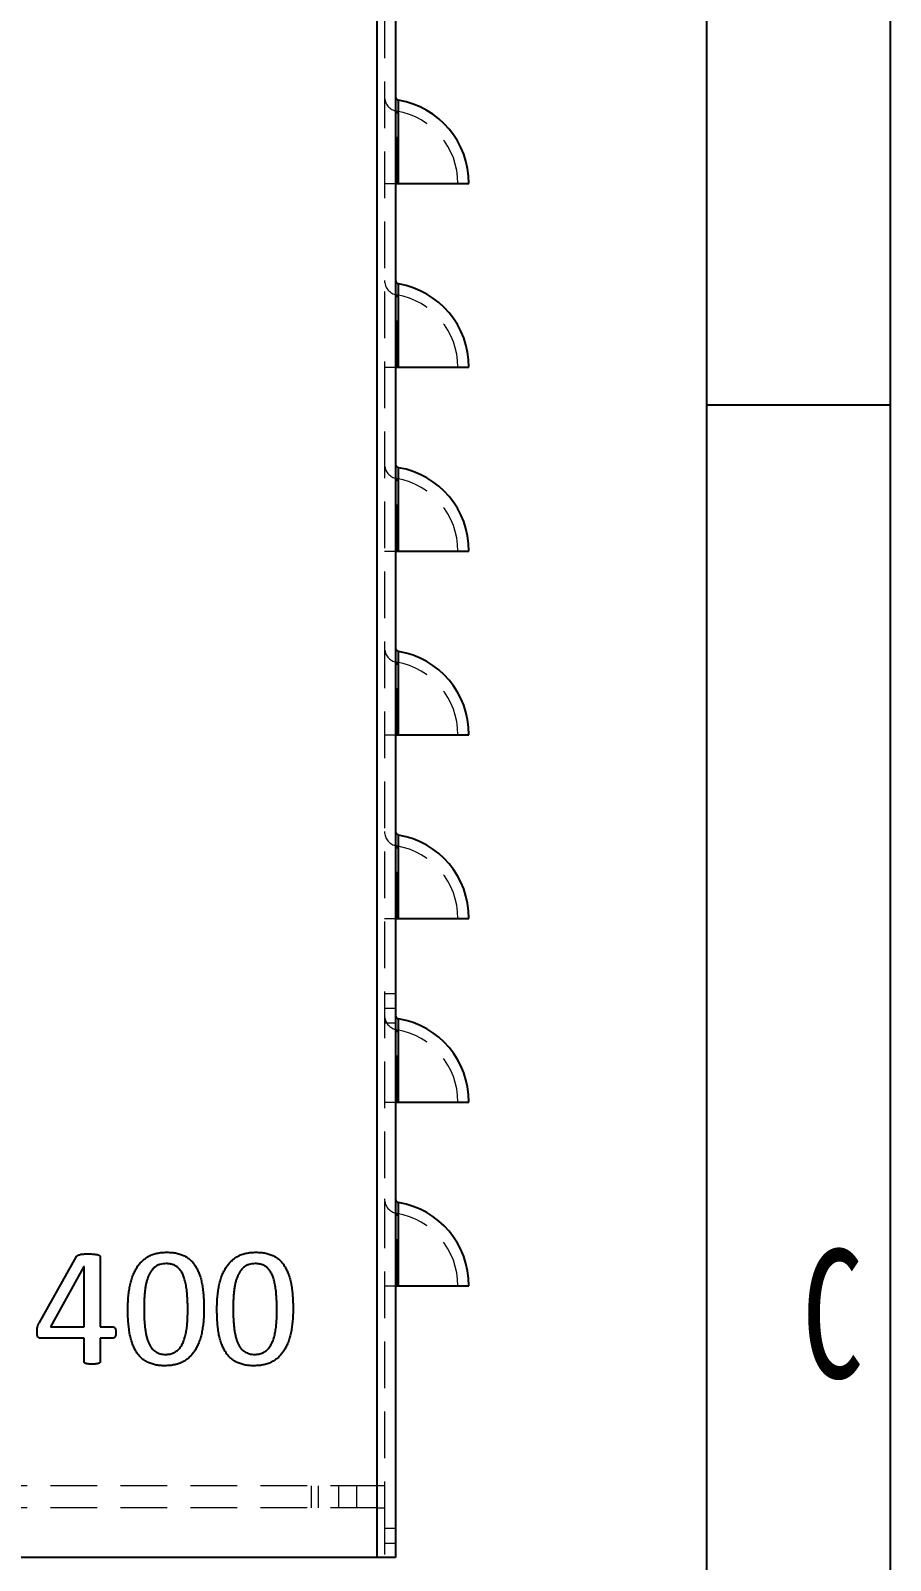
# Model space of a CAD drawing. Header units: millimetres. Extents: x 0 to 210, y 0 to 306.
# Drawn here: x 186.59 to 210, y 167.06 to 208.69 of the extents above; entities that cross this region are included whole.
import ezdxf

# ---------------------------------------------------------------- set-up
doc = ezdxf.new("R2010")
doc.units = ezdxf.units.MM
doc.linetypes.add('HIDDEN', pattern=[1.905, 1.27, -0.635])
doc.layers.add('图框', color=7, linetype='Continuous')
doc.styles.add('SLDTEXTSTYLE5', font='TXT', dxfattribs={"width": 0.7})

msp = doc.modelspace()

# ---------------------------------------------------------------- linework, layer by layer
at = {"color": 7, "linetype": 'Continuous', "lineweight": 25}
for p, q in [((196.02536459, 167.14058668), (196.02536459, 241.64058668)), ((196.52536459, 241.64058668), (196.52536459, 167.14058668)), ((196.60869792, 204.5308366), (196.60869792, 206.79866719)), ((196.52536459, 204.5308366), (196.60869792, 204.5308366)), ((196.60869792, 204.5308366), (198.52536459, 204.5308366)), ((196.60869792, 199.5308366), (196.60869792, 201.79866719)), ((196.52536459, 199.5308366), (196.60869792, 199.5308366)), ((196.60869792, 199.5308366), (198.52536459, 199.5308366)), ((196.60869792, 194.5308366), (196.60869792, 196.79866719)), ((196.52536459, 194.5308366), (196.60869792, 194.5308366)), ((196.60869792, 194.5308366), (198.52536459, 194.5308366)), ((196.60869792, 189.5308366), (196.60869792, 191.79866719)), ((196.52536459, 189.5308366), (196.60869792, 189.5308366)), ((196.60869792, 189.5308366), (198.52536459, 189.5308366)), ((196.60869792, 184.5308366), (196.60869792, 186.79866719)), ((196.52536459, 184.5308366), (196.60869792, 184.5308366)), ((196.60869792, 184.5308366), (198.52536459, 184.5308366)), ((196.60869792, 179.5308366), (196.60869792, 181.79866719)), ((196.52536459, 179.5308366), (196.60869792, 179.5308366)), ((196.60869792, 179.5308366), (198.52536459, 179.5308366)), ((196.60869792, 174.5308366), (196.60869792, 176.79866719)), ((186.82090764, 173.51703026), (187.83837088, 175.32861114)), ((188.48703816, 175.31964975), (188.48703816, 173.4150082)), ((188.04172566, 175.05494386), (187.13179919, 173.4150082)), ((188.04586169, 175.05494386), (188.04172566, 175.05494386)), ((188.04586169, 173.4150082), (188.04586169, 175.05494386)), ((196.52536459, 174.5308366), (196.60869792, 174.5308366)), ((196.60869792, 174.5308366), (198.52536459, 174.5308366)), ((187.13179919, 173.4150082), (188.04586169, 173.4150082)), ((188.48703816, 173.4150082), (188.82688191, 173.4150082)), ((188.04586169, 173.10618467), (186.86778264, 173.10618467)), ((188.04586169, 172.47268283), (188.04586169, 173.10618467)), ((188.48703816, 173.10618467), (188.48703816, 172.47268283)), ((188.82688191, 173.10618467), (188.48703816, 173.10618467)), ((196.02536459, 167.14058668), (124.52494397, 167.14058668)), ((196.52536459, 167.14058668), (196.02536459, 167.14058668))]:
    msp.add_line(p, q, dxfattribs=at)
at = {"color": 7, "linetype": 'HIDDEN', "lineweight": 18}
for p, q in [((196.22536459, 239.69058668), (196.22536459, 169.09058668)), ((196.55869792, 204.5308366), (196.55869792, 206.5028632)), ((196.22536459, 204.5308366), (196.52536459, 204.5308366)), ((196.55869792, 199.5308366), (196.55869792, 201.5028632)), ((196.22536459, 199.5308366), (196.52536459, 199.5308366)), ((196.55869792, 194.5308366), (196.55869792, 196.5028632)), ((196.22536459, 194.5308366), (196.52536459, 194.5308366)), ((196.55869792, 189.5308366), (196.55869792, 191.5028632)), ((196.22536459, 189.5308366), (196.52536459, 189.5308366)), ((196.55869792, 184.5308366), (196.55869792, 186.5028632)), ((196.22536459, 184.5308366), (196.52536459, 184.5308366)), ((196.22536459, 182.49058668), (196.52536459, 182.49058668)), ((196.22536459, 182.09058668), (196.52536459, 182.09058668)), ((196.22536459, 181.69058668), (196.52536459, 181.69058668)), ((196.55869792, 179.5308366), (196.55869792, 181.5028632)), ((196.22536459, 179.5308366), (196.52536459, 179.5308366)), ((196.55869792, 174.5308366), (196.55869792, 176.5028632)), ((196.22536459, 174.5308366), (196.52536459, 174.5308366)), ((196.02536459, 169.09058668), (124.52494397, 169.09058668)), ((194.22536459, 169.09058668), (194.22536459, 168.49058668)), ((194.42536459, 168.49058668), (194.42536459, 169.09058668)), ((194.97536459, 169.09058668), (194.97536459, 168.49058668)), ((195.47536459, 168.49058668), (195.47536459, 169.09058668)), ((196.22536459, 169.09058668), (196.02536459, 169.09058668)), ((196.22536459, 169.09058668), (196.22536459, 168.49058668)), ((196.02536459, 168.49058668), (124.52494397, 168.49058668)), ((196.02536459, 168.49058668), (196.22536459, 168.49058668)), ((196.22536459, 168.49058668), (196.22536459, 167.14058668)), ((196.22536459, 167.93100723), (196.52536459, 167.93100723)), ((196.22536459, 167.53112472), (196.52536459, 167.53112472))]:
    msp.add_line(p, q, dxfattribs=at)
for centre, radius, start, end in [((196.62536459, 206.89726852), 0.4, 180, 260.405931773), ((196.22536459, 204.5308366), 2, 0, 80.405931773), ((196.62536459, 201.89726852), 0.4, 180, 260.405931773), ((196.22536459, 199.5308366), 2, 0, 80.405931773), ((196.62536459, 196.89726852), 0.4, 180, 260.405931773), ((196.22536459, 194.5308366), 2, 0, 80.405931773), ((196.62536459, 191.89726852), 0.4, 180, 260.405931773), ((196.22536459, 189.5308366), 2, 0, 80.405931773), ((196.62536459, 186.89726852), 0.4, 180, 260.405931773), ((196.22536459, 184.5308366), 2, 0, 80.405931773), ((196.62536459, 181.89726852), 0.4, 180, 260.405931773), ((196.22536459, 179.5308366), 2, 0, 80.405931773), ((196.62536459, 176.89726852), 0.4, 180, 260.405931773), ((196.22536459, 174.5308366), 2, 0, 80.405931773)]:
    msp.add_arc(centre, radius, start, end, dxfattribs=at)
at = {"color": 7, "linetype": 'Continuous', "lineweight": 25}
for centre, radius, start, end in [((196.62536459, 206.89726852), 0.1, 180, 260.405931773), ((196.22536459, 204.5308366), 2.3, 0, 80.405931773), ((196.62536459, 201.89726852), 0.1, 180, 260.405931773), ((196.22536459, 199.5308366), 2.3, 0, 80.405931773), ((196.62536459, 196.89726852), 0.1, 180, 260.405931773), ((196.22536459, 194.5308366), 2.3, 0, 80.405931773), ((196.62536459, 191.89726852), 0.1, 180, 260.405931773), ((196.22536459, 189.5308366), 2.3, 0, 80.405931773), ((196.62536459, 186.89726852), 0.1, 180, 260.405931773), ((196.22536459, 184.5308366), 2.3, 0, 80.405931773), ((196.62536459, 181.89726852), 0.1, 180, 260.405931773), ((196.22536459, 179.5308366), 2.3, 0, 80.405931773), ((196.62536459, 176.89726852), 0.1, 180, 260.405931773), ((196.22536459, 174.5308366), 2.3, 0, 80.405931773)]:
    msp.add_arc(centre, radius, start, end, dxfattribs=at)
for points, knots in [([(187.83837088, 175.32861114), (187.84317077, 175.33461677), (187.85344964, 175.34747768), (187.87572241, 175.36244651), (187.90404079, 175.37473474), (187.93925527, 175.38493524), (187.98211265, 175.39326918), (188.03407436, 175.39738361), (188.09523, 175.40017323), (188.13937682, 175.40025726), (188.16304919, 175.40030232)], [0, 0, 0, 0, 0.0670113463, 0.1435034304, 0.231767735, 0.3368104222, 0.46388543, 0.6134568825, 0.7927281794, 1, 1, 1, 1]), ([(188.16304919, 175.40030232), (188.18903036, 175.40019239), (188.23759776, 175.39998689), (188.30466656, 175.39462302), (188.36074107, 175.38914352), (188.4053659, 175.38086086), (188.44052639, 175.37147308), (188.46527529, 175.35731253), (188.48410525, 175.34098653), (188.48610759, 175.32641957), (188.48703816, 175.31964975)], [0, 0, 0, 0, 0.2209360981, 0.4130024896, 0.5723222554, 0.6996148539, 0.7997917531, 0.878595507, 0.9435787473, 1, 1, 1, 1]), ([(189.23703816, 173.89340894), (189.23767108, 173.94949121), (189.23890953, 174.05922706), (189.24944118, 174.22025691), (189.26660885, 174.37415136), (189.29001686, 174.52075885), (189.32234699, 174.65878623), (189.36252193, 174.78750285), (189.4123347, 174.90582628), (189.47022597, 175.0143182), (189.53742926, 175.11242984), (189.6164474, 175.1975635), (189.70384296, 175.27244619), (189.80182289, 175.33489919), (189.91093506, 175.38466899), (190.03153555, 175.41899653), (190.16338789, 175.44114011), (190.25509458, 175.44329833), (190.30275507, 175.44441997)], [0, 0, 0, 0, 0.0786276055, 0.1538501612, 0.2261456249, 0.2956895273, 0.3618801689, 0.4247475576, 0.4845241335, 0.5416067081, 0.5969282945, 0.6507404755, 0.7039971624, 0.7578893329, 0.8131095082, 0.8715266293, 0.9332316586, 1, 1, 1, 1]), ([(190.30275507, 175.44441997), (190.34832695, 175.44338666), (190.43623727, 175.44139336), (190.56231022, 175.42178099), (190.67728643, 175.39036225), (190.7814063, 175.34607178), (190.87442289, 175.28870894), (190.95875203, 175.22066365), (191.03169149, 175.13906449), (191.09569055, 175.04635362), (191.15006981, 174.941933), (191.19595039, 174.82633543), (191.23407843, 174.69954608), (191.2620434, 174.56139741), (191.28393203, 174.41271037), (191.29972694, 174.25353349), (191.30833757, 174.08376209), (191.30981001, 173.9671774), (191.31056757, 173.9071957)], [0, 0, 0, 0, 0.0650010723, 0.1253901268, 0.181565323, 0.2347467818, 0.2862672404, 0.3370772119, 0.3888527625, 0.4418884129, 0.4974862735, 0.5564971617, 0.619163865, 0.6861844456, 0.7574703155, 0.8336012629, 0.9143894422, 1, 1, 1, 1]), ([(191.66350874, 173.89340894), (191.66414167, 173.94949121), (191.66538012, 174.05922706), (191.67591177, 174.22025691), (191.69307944, 174.37415136), (191.71648745, 174.52075885), (191.74881758, 174.65878623), (191.78899252, 174.78750285), (191.83880529, 174.90582628), (191.89669656, 175.0143182), (191.96389985, 175.11242984), (192.04291799, 175.1975635), (192.13031355, 175.27244619), (192.22829348, 175.33489919), (192.33740565, 175.38466899), (192.45800614, 175.41899653), (192.58985847, 175.44114011), (192.68156517, 175.44329833), (192.72922566, 175.44441997)], [0, 0, 0, 0, 0.0786276055, 0.1538501612, 0.2261456249, 0.2956895273, 0.3618801689, 0.4247475576, 0.4845241335, 0.5416067081, 0.5969282945, 0.6507404755, 0.7039971624, 0.7578893329, 0.8131095082, 0.8715266293, 0.9332316586, 1, 1, 1, 1]), ([(192.72922566, 175.44441997), (192.77479754, 175.44338666), (192.86270786, 175.44139336), (192.98878081, 175.42178099), (193.10375701, 175.39036225), (193.20787688, 175.34607178), (193.30089348, 175.28870894), (193.38522261, 175.22066365), (193.45816208, 175.13906449), (193.52216114, 175.04635362), (193.57654039, 174.941933), (193.62242098, 174.82633543), (193.66054902, 174.69954608), (193.68851399, 174.56139741), (193.71040261, 174.41271037), (193.72619753, 174.25353349), (193.73480816, 174.08376209), (193.7362806, 173.9671774), (193.73703816, 173.9071957)], [0, 0, 0, 0, 0.0650010723, 0.1253901268, 0.181565323, 0.2347467818, 0.2862672404, 0.3370772119, 0.3888527625, 0.4418884129, 0.4974862735, 0.5564971617, 0.619163865, 0.6861844456, 0.7574703155, 0.8336012629, 0.9143894422, 1, 1, 1, 1]), ([(190.27931757, 175.13559644), (190.24958913, 175.13439464), (190.19258067, 175.13209003), (190.11109382, 175.11484649), (190.03822137, 175.08519837), (189.97479624, 175.04267748), (189.91876608, 174.99096967), (189.8707975, 174.92926823), (189.82751794, 174.85995172), (189.79147259, 174.78140429), (189.7605437, 174.69561088), (189.7362036, 174.60198621), (189.71513667, 174.50204316), (189.70147684, 174.39502468), (189.69138623, 174.28277553), (189.68394479, 174.16600244), (189.67878226, 174.04510976), (189.6784059, 173.96326751), (189.67821463, 173.9216718)], [0, 0, 0, 0, 0.0587608039, 0.1126821057, 0.1638203974, 0.2133506015, 0.2628703823, 0.3139662599, 0.3674318562, 0.4241470563, 0.4845163332, 0.5475658186, 0.6152951132, 0.6863714612, 0.7607525268, 0.8381630149, 0.917747576, 1, 1, 1, 1]), ([(190.8693911, 173.87893283), (190.86940185, 173.91593168), (190.86942283, 173.98810901), (190.86544678, 174.09334427), (190.8610553, 174.19289051), (190.85389414, 174.28663046), (190.84592382, 174.37493982), (190.83567683, 174.45772521), (190.82311948, 174.53490884), (190.80957634, 174.60697083), (190.79362186, 174.67411466), (190.7759791, 174.73654587), (190.75610364, 174.79425695), (190.73329456, 174.84669204), (190.70834476, 174.89456458), (190.681523, 174.93837498), (190.65200264, 174.9776564), (190.61995751, 175.01230853), (190.58626206, 175.04319709), (190.54930526, 175.06849326), (190.51057863, 175.090452), (190.45422039, 175.11227158), (190.37705111, 175.13170316), (190.3127803, 175.13426343), (190.27931757, 175.13559644)], [0, 0, 0, 0, 0.0712955309, 0.1390832883, 0.2029247862, 0.2633110031, 0.3202406128, 0.3737926493, 0.4240250091, 0.4709222242, 0.5150668206, 0.5569760177, 0.5959090116, 0.6325990633, 0.6670623618, 0.6998729658, 0.7314904981, 0.7615762558, 0.7907386224, 0.8193614326, 0.8477054259, 0.8763213845, 0.9356064797, 1, 1, 1, 1]), ([(192.70578816, 175.13559644), (192.67605972, 175.13439464), (192.61905126, 175.13209003), (192.53756441, 175.11484649), (192.46469196, 175.08519837), (192.40126683, 175.04267748), (192.34523667, 174.99096967), (192.29726809, 174.92926823), (192.25398853, 174.85995172), (192.21794318, 174.78140429), (192.18701429, 174.69561088), (192.16267419, 174.60198621), (192.14160726, 174.50204316), (192.12794742, 174.39502468), (192.11785682, 174.28277553), (192.11041537, 174.16600244), (192.10525284, 174.04510976), (192.10487649, 173.96326751), (192.10468521, 173.9216718)], [0, 0, 0, 0, 0.0587608039, 0.1126821057, 0.1638203974, 0.2133506015, 0.2628703823, 0.3139662599, 0.3674318562, 0.4241470563, 0.4845163332, 0.5475658186, 0.6152951132, 0.6863714612, 0.7607525268, 0.8381630149, 0.917747576, 1, 1, 1, 1]), ([(193.29586169, 173.87893283), (193.29587244, 173.91593168), (193.29589342, 173.98810901), (193.29191737, 174.09334427), (193.28752589, 174.19289051), (193.28036473, 174.28663046), (193.27239441, 174.37493982), (193.26214742, 174.45772521), (193.24959007, 174.53490884), (193.23604692, 174.60697083), (193.22009245, 174.67411466), (193.20244969, 174.73654587), (193.18257423, 174.79425695), (193.15976515, 174.84669204), (193.13481535, 174.89456458), (193.10799358, 174.93837498), (193.07847323, 174.9776564), (193.0464281, 175.01230853), (193.01273264, 175.04319709), (192.97577584, 175.06849326), (192.93704922, 175.090452), (192.88069098, 175.11227158), (192.8035217, 175.13170316), (192.73925089, 175.13426343), (192.70578816, 175.13559644)], [0, 0, 0, 0, 0.0712955309, 0.1390832883, 0.2029247862, 0.2633110031, 0.3202406128, 0.3737926493, 0.4240250091, 0.4709222242, 0.5150668206, 0.5569760177, 0.5959090116, 0.6325990633, 0.6670623618, 0.6998729658, 0.7314904981, 0.7615762558, 0.7907386224, 0.8193614326, 0.8477054259, 0.8763213845, 0.9356064797, 1, 1, 1, 1]), ([(190.24278264, 172.35618467), (190.19743368, 172.35719496), (190.10996725, 172.35914353), (189.98472482, 172.37904561), (189.86998867, 172.40946325), (189.76628601, 172.45397525), (189.6729396, 172.51086594), (189.58977143, 172.58047146), (189.51580345, 172.66121036), (189.45196715, 172.75430757), (189.39753904, 172.85865881), (189.35157975, 172.97425804), (189.31390607, 173.10095334), (189.28423005, 173.23877784), (189.26409575, 173.38776605), (189.24776124, 173.54705217), (189.23930036, 173.71684775), (189.23780665, 173.833429), (189.23703816, 173.89340894)], [0, 0, 0, 0, 0.0647287604, 0.1248450568, 0.180664432, 0.2338913625, 0.2854558726, 0.3362647794, 0.3883055453, 0.4413865428, 0.4970319411, 0.5560932855, 0.6188135706, 0.6856388197, 0.7572629454, 0.833458987, 0.9143162426, 1, 1, 1, 1]), ([(189.67821463, 173.9216718), (189.67855302, 173.86697589), (189.67920446, 173.76168244), (189.68575969, 173.61022275), (189.69463211, 173.47125012), (189.70930573, 173.34502442), (189.72716829, 173.23041616), (189.75168089, 173.12742519), (189.77919033, 173.03492575), (189.81224384, 172.95317931), (189.85076313, 172.88268695), (189.8938362, 172.82203513), (189.94228209, 172.77187619), (189.99624592, 172.7316424), (190.05597532, 172.70188122), (190.12095195, 172.68044088), (190.19168191, 172.66701375), (190.24088271, 172.66568994), (190.26622014, 172.6650082)], [0, 0, 0, 0, 0.1054794005, 0.2030551692, 0.29234524, 0.3739749261, 0.4480680963, 0.5158955113, 0.5779958211, 0.634038794, 0.6856050415, 0.7325878909, 0.7770891824, 0.8195443171, 0.8617582275, 0.9052010357, 0.9511804266, 1, 1, 1, 1]), ([(191.31056757, 173.9071957), (191.30996165, 173.85088044), (191.30877596, 173.74067918), (191.29786501, 173.57903177), (191.28210813, 173.42476055), (191.25795769, 173.27858426), (191.22690149, 173.14100272), (191.18622369, 173.01294865), (191.13677571, 172.89460698), (191.07808907, 172.78620089), (191.0100715, 172.68865105), (190.93188491, 172.60253189), (190.84374325, 172.52845204), (190.74569124, 172.46544394), (190.63630496, 172.41627701), (190.51546534, 172.38127276), (190.38303863, 172.35957136), (190.29066446, 172.35734085), (190.24278264, 172.35618467)], [0, 0, 0, 0, 0.0788530807, 0.1543046846, 0.2267964607, 0.2959377372, 0.3616609361, 0.42414473, 0.4838481396, 0.5410141043, 0.5964522556, 0.6499813974, 0.7034185789, 0.7572447856, 0.8126904074, 0.8707273052, 0.9329919735, 1, 1, 1, 1]), ([(190.26622014, 172.6650082), (190.28600568, 172.66556932), (190.32457719, 172.66666322), (190.38074233, 172.67425448), (190.43337195, 172.68707402), (190.4821378, 172.7062594), (190.52778979, 172.72927722), (190.56933012, 172.75828334), (190.60840078, 172.79053007), (190.65571122, 172.84137119), (190.70819072, 172.91572033), (190.75586503, 173.02018546), (190.79581371, 173.13658214), (190.82539753, 173.26562444), (190.84737523, 173.4056824), (190.86023569, 173.55634117), (190.86766694, 173.71525186), (190.86881011, 173.82377716), (190.8693911, 173.87893283)], [0, 0, 0, 0, 0.0390916452, 0.0762083557, 0.1117792107, 0.145846052, 0.1795569909, 0.212553981, 0.2457503129, 0.2794765381, 0.3495215718, 0.4244653766, 0.5055954177, 0.5923820763, 0.6856950886, 0.7855487237, 0.8910097132, 1, 1, 1, 1]), ([(192.66925323, 172.35618467), (192.62390427, 172.35719496), (192.53643783, 172.35914353), (192.41119541, 172.37904561), (192.29645926, 172.40946325), (192.1927566, 172.45397525), (192.09941018, 172.51086594), (192.01624202, 172.58047146), (191.94227404, 172.66121036), (191.87843774, 172.75430757), (191.82400962, 172.85865881), (191.77805034, 172.97425804), (191.74037666, 173.10095334), (191.71070064, 173.23877784), (191.69056634, 173.38776605), (191.67423183, 173.54705217), (191.66577095, 173.71684775), (191.66427724, 173.833429), (191.66350874, 173.89340894)], [0, 0, 0, 0, 0.0647287604, 0.1248450568, 0.180664432, 0.2338913625, 0.2854558726, 0.3362647794, 0.3883055453, 0.4413865428, 0.4970319411, 0.5560932855, 0.6188135706, 0.6856388197, 0.7572629454, 0.833458987, 0.9143162426, 1, 1, 1, 1]), ([(192.10468521, 173.9216718), (192.10502361, 173.86697589), (192.10567505, 173.76168244), (192.11223028, 173.61022275), (192.1211027, 173.47125012), (192.13577632, 173.34502442), (192.15363888, 173.23041616), (192.17815147, 173.12742519), (192.20566091, 173.03492575), (192.23871443, 172.95317931), (192.27723372, 172.88268695), (192.32030678, 172.82203513), (192.36875268, 172.77187619), (192.42271651, 172.7316424), (192.48244591, 172.70188122), (192.54742254, 172.68044088), (192.61815249, 172.66701375), (192.6673533, 172.66568994), (192.69269073, 172.6650082)], [0, 0, 0, 0, 0.1054794005, 0.2030551692, 0.29234524, 0.3739749261, 0.4480680963, 0.5158955113, 0.5779958211, 0.634038794, 0.6856050415, 0.7325878909, 0.7770891824, 0.8195443171, 0.8617582275, 0.9052010357, 0.9511804266, 1, 1, 1, 1]), ([(193.73703816, 173.9071957), (193.73643224, 173.85088044), (193.73524655, 173.74067918), (193.7243356, 173.57903177), (193.70857872, 173.42476055), (193.68442827, 173.27858426), (193.65337208, 173.14100272), (193.61269428, 173.01294865), (193.5632463, 172.89460698), (193.50455966, 172.78620089), (193.43654209, 172.68865105), (193.35835549, 172.60253189), (193.27021384, 172.52845204), (193.17216183, 172.46544394), (193.06277555, 172.41627701), (192.94193593, 172.38127276), (192.80950922, 172.35957136), (192.71713504, 172.35734085), (192.66925323, 172.35618467)], [0, 0, 0, 0, 0.0788530807, 0.1543046846, 0.2267964607, 0.2959377372, 0.3616609361, 0.42414473, 0.4838481396, 0.5410141043, 0.5964522556, 0.6499813974, 0.7034185789, 0.7572447856, 0.8126904074, 0.8707273052, 0.9329919735, 1, 1, 1, 1]), ([(192.69269073, 172.6650082), (192.71247627, 172.66556932), (192.75104778, 172.66666322), (192.80721292, 172.67425448), (192.85984254, 172.68707402), (192.90860838, 172.7062594), (192.95426038, 172.72927722), (192.99580071, 172.75828334), (193.03487137, 172.79053007), (193.08218181, 172.84137119), (193.13466131, 172.91572033), (193.18233562, 173.02018546), (193.2222843, 173.13658214), (193.25186812, 173.26562444), (193.27384582, 173.4056824), (193.28670628, 173.55634117), (193.29413753, 173.71525186), (193.29528069, 173.82377716), (193.29586169, 173.87893283)], [0, 0, 0, 0, 0.03909164522, 0.07620835567, 0.11177921072, 0.14584605204, 0.17955699089, 0.21255398103, 0.24575031293, 0.2794765381, 0.3495215718, 0.42446537655, 0.5055954177, 0.5923820763, 0.68569508861, 0.78554872369, 0.89100971323, 1, 1, 1, 1]), ([(186.76644992, 173.2743832), (186.76666064, 173.28747807), (186.76706, 173.31229661), (186.76792938, 173.34801149), (186.77173475, 173.38015517), (186.7758065, 173.40999703), (186.78488646, 173.43683716), (186.79442164, 173.46331429), (186.80754879, 173.48948107), (186.81633541, 173.5076012), (186.82090764, 173.51703026)], [0, 0, 0, 0, 0.1557946244, 0.2952754958, 0.4244427336, 0.5408043352, 0.6523153856, 0.7604259063, 0.8753343436, 1, 1, 1, 1]), ([(186.86778264, 173.10618467), (186.85973299, 173.10638), (186.84483326, 173.10674156), (186.82366187, 173.11113664), (186.8062354, 173.12189369), (186.79005865, 173.13683325), (186.7778187, 173.15964151), (186.77071328, 173.19035444), (186.76707764, 173.22925351), (186.76667377, 173.25828989), (186.76644992, 173.2743832)], [0, 0, 0, 0, 0.1063724096, 0.1968931419, 0.2811997673, 0.3734832385, 0.4848865246, 0.616623817, 0.7875149955, 1, 1, 1, 1]), ([(188.82688191, 173.4150082), (188.83316945, 173.4147202), (188.84577852, 173.41414264), (188.86313394, 173.40603512), (188.87832046, 173.39357399), (188.89139412, 173.37662619), (188.90275242, 173.35487233), (188.90963475, 173.32755755), (188.91470093, 173.29571266), (188.91497252, 173.27280104), (188.9151172, 173.26059644)], [0, 0, 0, 0, 0.0946283813, 0.1897682712, 0.283882364, 0.3905083416, 0.5120257558, 0.6531754062, 0.8152527015, 1, 1, 1, 1]), ([(188.9151172, 173.26059644), (188.9145095, 173.23905658), (188.91340955, 173.20006883), (188.89774558, 173.15577176), (188.88037552, 173.12947358), (188.86500262, 173.11591947), (188.84666941, 173.10773199), (188.83362842, 173.10671223), (188.82688191, 173.10618467)], [0, 0, 0, 0, 0.3261094353, 0.5902673353, 0.7007462775, 0.8023028095, 0.8977248987, 1, 1, 1, 1]), ([(188.26231389, 172.40030232), (188.24301642, 172.40061796), (188.20783041, 172.40119349), (188.15979026, 172.40393593), (188.12151497, 172.41064392), (188.0912193, 172.41696606), (188.0697846, 172.42780886), (188.05413406, 172.4394837), (188.04678037, 172.45572187), (188.0461759, 172.46688173), (188.04586169, 172.47268283)], [0, 0, 0, 0, 0.2323991754, 0.4237448192, 0.5778910671, 0.70065346, 0.7934236601, 0.8660245332, 0.9303570978, 1, 1, 1, 1]), ([(188.48703816, 172.47268283), (188.48655346, 172.4668294), (188.48560572, 172.45538406), (188.47643855, 172.43962376), (188.46024484, 172.42760422), (188.43761116, 172.41719462), (188.40659398, 172.4105925), (188.36757455, 172.40396815), (188.3184111, 172.40115789), (188.28230267, 172.40060718), (188.26231389, 172.40030232)], [0, 0, 0, 0, 0.0682170516, 0.1333861726, 0.2061851637, 0.301408885, 0.4236116623, 0.5764349227, 0.7655242635, 1, 1, 1, 1])]:
    msp.add_open_spline(points, degree=3, knots=knots, dxfattribs=at)
at = {"layer": '图框'}
for p, q in [((210, 0), (210, 297)), ((210, 198.5), (205, 198.5))]:
    msp.add_line(p, q, dxfattribs=at)
at = {"layer": '图框', "lineweight": 25}
msp.add_line((205, 4.97293926), (205, 292), dxfattribs=at)

# ---------------------------------------------------------------- texts
at = {"layer": '图框', "insert": (208.42725694, 175.52069777), "char_height": 3.5, "attachment_point": 2, "style": 'SLDTEXTSTYLE5'}
msp.add_mtext('C', dxfattribs=at)

doc.saveas('drawing.dxf')
